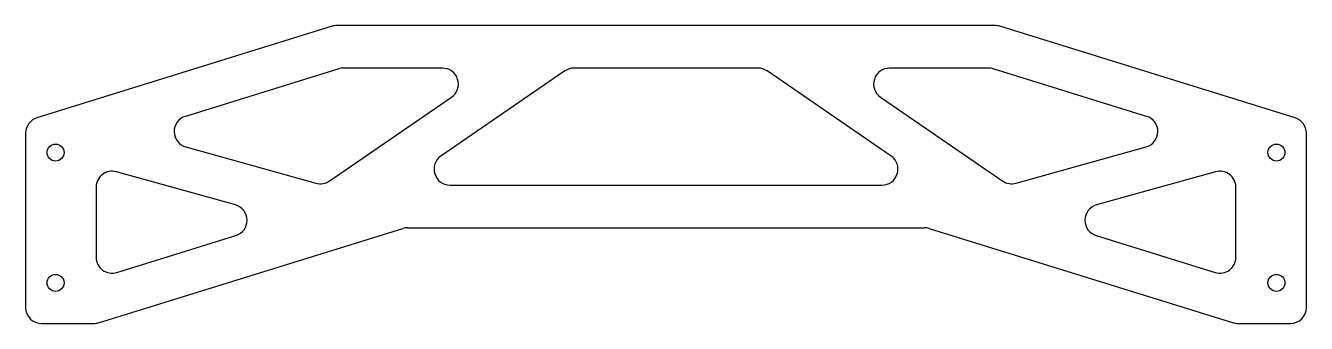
# Model space of a CAD drawing. Header units: millimetres. Extents: x 5 to 606, y 0 to 140.
import ezdxf

# ---------------------------------------------------------------- set-up
doc = ezdxf.new("R2010")
doc.units = ezdxf.units.MM

msp = doc.modelspace()

# ---------------------------------------------------------------- linework, layer by layer
at = {"color": 7, "linetype": 'Continuous', "lineweight": 25}
for p, q in [((148.91, 139.66), (10.28, 96.64)), ((460.06, 140), (151.14, 140)), ((600.92, 96.64), (462.29, 139.66)), ((151.95, 119.66), (79.99, 97.33)), ((200.63, 120), (154.17, 120)), ((258.17, 118.68), (199.97, 78.68)), ((348.78, 120), (262.42, 120)), ((411.23, 78.68), (353.03, 118.68)), ((457.03, 120), (410.57, 120)), ((531.21, 97.33), (459.25, 119.66)), ((147.55, 66.92), (204.88, 106.32)), ((406.32, 106.32), (463.65, 66.92)), ((5, 89.47), (5, 7.5)), ((606.2, 7.5), (606.2, 89.47)), ((80.2, 82.95), (141.28, 65.87)), ((469.92, 65.87), (531, 82.95)), ((103.47, 55.68), (47.62, 71.29)), ((563.58, 71.29), (507.73, 55.68)), ((38.1, 64.06), (38.1, 31.12)), ((204.22, 65), (406.98, 65)), ((573.1, 31.12), (573.1, 64.06)), ((39.19, 0.34), (182.01, 44.66)), ((184.24, 45), (426.96, 45)), ((429.19, 44.66), (572.01, 0.34)), ((47.82, 23.96), (103.67, 41.29)), ((507.53, 41.29), (563.38, 23.96)), ((12.5, 0), (36.96, 0)), ((574.24, 0), (598.7, 0))]:
    msp.add_line(p, q, dxfattribs=at)
for centre in [(19.05, 80.31), (592.15, 80.31), (19.05, 19.05), (592.15, 19.05)]:
    msp.add_circle(centre, 3.97, dxfattribs=at)
for centre, start, end in [((151.14, 132.5), 90, 107.24146), ((460.06, 132.5), 72.75854, 90), ((154.17, 112.5), 90, 107.24146), ((200.63, 112.5), 304.50026, 90), ((262.42, 112.5), 90, 124.50026), ((348.78, 112.5), 55.49974, 90), ((410.57, 112.5), 90, 235.49974), ((457.03, 112.5), 72.75854, 90), ((12.5, 89.47), 107.24146, 180), ((82.22, 90.17), 107.24146, 254.3829), ((528.98, 90.17), 285.6171, 72.75854), ((598.7, 89.47), 0, 72.75854), ((204.22, 72.5), 124.50026, 270), ((406.98, 72.5), 270, 55.49974), ((45.6, 64.06), 74.3829, 180), ((143.3, 73.1), 254.3829, 304.50026), ((467.9, 73.1), 235.49974, 285.6171), ((565.6, 64.06), 360, 105.6171), ((101.45, 48.45), 287.24146, 74.3829), ((509.75, 48.45), 105.6171, 252.75854), ((184.24, 37.5), 90, 107.24146), ((426.96, 37.5), 72.75854, 90), ((45.6, 31.12), 180, 287.24146), ((565.6, 31.12), 252.75854, 0), ((12.5, 7.5), 180, 270), ((598.7, 7.5), 270, 0), ((36.96, 7.5), 270, 287.24146), ((574.24, 7.5), 252.75854, 270)]:
    msp.add_arc(centre, 7.5, start, end, dxfattribs=at)

doc.saveas('drawing.dxf')
